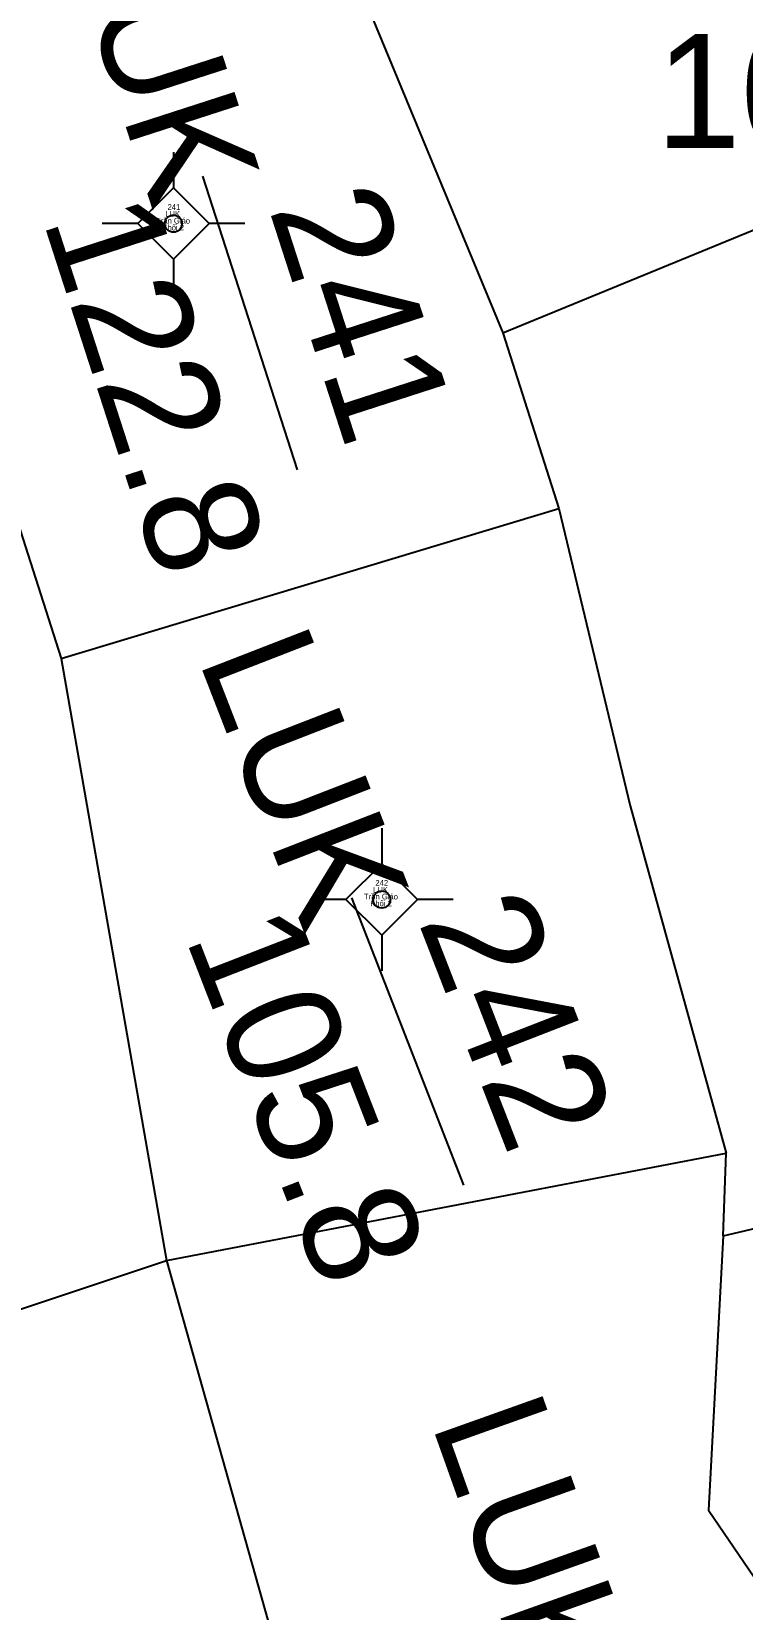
# Model space of a CAD drawing. Extents: x 550890 to 551618, y 1839259 to 1840146.
# Drawn here: x 551403.95 to 551416.4, y 1839537.85 to 1839565.47 of the extents above; entities that cross this region are included whole.
import ezdxf

# ---------------------------------------------------------------- set-up
doc = ezdxf.new("R2010")
doc.units = 0
for name, color, linetype in [('Level 10', 7, 'Continuous'), ('Level 11', 7, 'Continuous'), ('Level 13', 7, 'Continuous'), ('Level 15', 7, 'Continuous'), ('Level 2', 7, 'Continuous'), ('Level 4', 7, 'Continuous')]:
    doc.layers.add(name, color=color, linetype=linetype)

msp = doc.modelspace()

# ---------------------------------------------------------------- linework, layer by layer
at = {"layer": 'Level 10'}
for p, q in [((551412.2, 1839560.2), (551421.85, 1839564.16)), ((551412.2, 1839560.2), (551413.18, 1839557.12)), ((551404.47, 1839554.5), (551413.18, 1839557.12)), ((551404.47, 1839554.5), (551406.31, 1839543.96)), ((551406.31, 1839543.96), (551416.11, 1839545.84)), ((551416.06, 1839544.39), (551416.11, 1839545.84)), ((551406.31, 1839543.96), (551409.43, 1839532.9))]:
    msp.add_line(p, q, dxfattribs=at)
for points in [[(551407.61, 1839569.45), (551408.74, 1839568.55), (551412.2, 1839560.2)], [(551400.06, 1839563.18), (551402.49, 1839560.67), (551404.47, 1839554.5)], [(551413.18, 1839557.12), (551414.43, 1839551.92), (551416.11, 1839545.84)], [(551416.06, 1839544.39), (551424.72, 1839546.43), (551425.31, 1839546.5)], [(551416.06, 1839544.39), (551415.8, 1839539.59), (551418.1, 1839536.22), (551419.22, 1839533.99), (551420.79, 1839532.77)], [(551390.87, 1839538.28), (551392.92, 1839539.5), (551406.31, 1839543.96)]]:
    msp.add_lwpolyline(points, dxfattribs=at)
at = {"layer": 'Level 11'}
for p, q in [((551406.433, 1839563.359), (551406.433, 1839562.734)), ((551406.433, 1839562.734), (551405.808, 1839562.109)), ((551407.058, 1839562.109), (551406.433, 1839562.734)), ((551405.808, 1839562.109), (551405.183, 1839562.109)), ((551405.808, 1839562.109), (551406.433, 1839561.484)), ((551406.433, 1839561.484), (551407.058, 1839562.109)), ((551407.683, 1839562.109), (551407.058, 1839562.109)), ((551406.433, 1839561.484), (551406.433, 1839560.859)), ((551410.08, 1839551.528), (551410.08, 1839550.903)), ((551410.08, 1839550.903), (551409.455, 1839550.278)), ((551410.705, 1839550.278), (551410.08, 1839550.903)), ((551409.455, 1839550.278), (551408.83, 1839550.278)), ((551409.455, 1839550.278), (551410.08, 1839549.653)), ((551410.08, 1839549.653), (551410.705, 1839550.278)), ((551411.33, 1839550.278), (551410.705, 1839550.278)), ((551410.08, 1839549.653), (551410.08, 1839549.028))]:
    msp.add_line(p, q, dxfattribs=at)
for centre in [(551406.433, 1839562.109), (551410.08, 1839550.278)]:
    msp.add_circle(centre, 0.15, dxfattribs=at)
at = {"layer": 'Level 13'}
for p, q in [((551406.94, 1839562.94), (551408.6, 1839557.8)), ((551406.31, 1839562.02), (551406.31, 1839562.02)), ((551409.98, 1839550.58), (551409.98, 1839550.58)), ((551409.55, 1839550.31), (551411.51, 1839545.28))]:
    msp.add_line(p, q, dxfattribs=at)

# ---------------------------------------------------------------- texts
for s, rotation, p in [('241', 287.9221, (551408.1, 1839562.37)), ('242', 291.2296, (551410.71, 1839549.9))]:
    msp.add_text(s, height=2, rotation=rotation, dxfattribs=at).set_placement(p)
at = {"layer": 'Level 15'}
for s, p in [('241', (551406.33, 1839562.35)), ('Trần Giáo', (551406.13, 1839562.11)), ('LUK', (551406.29, 1839562.23)), ('Khối 2', (551406.24, 1839561.99)), ('242', (551409.97, 1839550.52)), ('Trần Giáo', (551409.77, 1839550.28)), ('Khối 2', (551409.88, 1839550.16)), ('LUK', (551409.93, 1839550.4))]:
    msp.add_text(s, height=0.1, dxfattribs=at).set_placement(p)
at = {"layer": 'Level 2'}
for rotation, p in [(287.9221, (551404.48, 1839567.26)), (291.2296, (551406.86, 1839554.49)), (289.6232, (551410.94, 1839541.12))]:
    msp.add_text('LUK', height=2, rotation=rotation, dxfattribs=at).set_placement(p)
at = {"layer": 'Level 4'}
msp.add_text('106.7', height=2, dxfattribs=at).set_placement((551414.88, 1839563.43))
for s, rotation, p in [('122.8', 287.9221, (551404.14, 1839562.18)), ('105.8', 291.2296, (551406.63, 1839549.62))]:
    msp.add_text(s, height=2, rotation=rotation, dxfattribs=at).set_placement(p)

doc.saveas('drawing.dxf')
